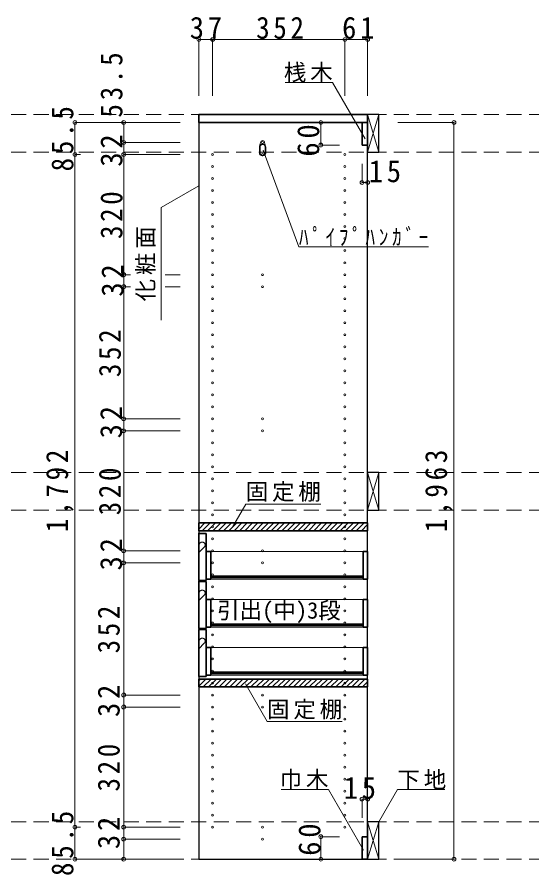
# Model space of a CAD drawing. Units: millimetres at full size, sheet at 1:20; some dimension numbers follow another scale. Extents: x -3922 to 3878, y -2932 to 2722.
# Drawn here: x -546 to 824, y -1727 to 533 of the extents above; entities that cross this region are included whole.
import ezdxf
from ezdxf.enums import TextEntityAlignment as Align

# ---------------------------------------------------------------- set-up
doc = ezdxf.new("R2010")
doc.units = ezdxf.units.MM
doc.header["$LTSCALE"] = 20
doc.header["$PDMODE"] = 32
doc.header["$PDSIZE"] = 10
doc.linetypes.add('DASHED1', pattern=[1.8, 1.2, -0.6])
doc.linetypes.add('DASHED2', pattern=[3, 2, -1])
for name, color, linetype, lineweight in [('0-2', 2, 'Continuous', 35), ('0-3_固定棚', 3, 'Continuous', 25), ('0-5_側板', 4, 'Continuous', 9), ('0-6_パイプハンガー', 4, 'Continuous', 9), ('0-7_桟木・巾木', 2, 'Continuous', 35), ('0-8_引き出し', 7, 'Continuous', 18), ('0-A_文字', 7, 'Continuous', 18), ('0-B_寸法', 7, 'Continuous', 9), ('0-C_ハッチ', 4, 'Continuous', 9)]:
    doc.layers.add(name, color=color, linetype=linetype, lineweight=lineweight)
doc.styles.add('ＭＳ ゴシック', font='')
doc.styles.get('ＭＳ ゴシック').set_extended_font_data('MS Gothic')

msp = doc.modelspace()

# ---------------------------------------------------------------- linework, layer by layer
at = {"layer": '0-2'}
for p, q in [((-61.67, 251.73), (-61.67, 272.73)), ((-61.67, 272.73), (388.33, 272.73)), ((388.33, 272.73), (388.33, 251.73)), ((388.33, 251.73), (-61.67, 251.73))]:
    msp.add_line(p, q, dxfattribs=at)
at = {"layer": '0-3_固定棚', "color": 2, "lineweight": 35}
for p, q in [((-61.67, -815.27), (388.33, -815.27)), ((-61.67, -815.27), (-61.67, -836.27)), ((388.33, -815.27), (388.33, -836.27)), ((-61.67, -836.27), (388.33, -836.27)), ((-61.67, -1231.27), (388.33, -1231.27)), ((-61.67, -1231.27), (-61.67, -1252.27)), ((388.33, -1231.27), (388.33, -1252.27)), ((-61.67, -1252.27), (388.33, -1252.27))]:
    msp.add_line(p, q, dxfattribs=at)
at = {"layer": '0-5_側板', "color": 3, "lineweight": 25}
for p, q in [((388.33, 251.73), (-61.67, 251.73)), ((-61.67, 251.73), (-61.67, -1711.27)), ((388.33, -1711.27), (388.33, 251.73)), ((-61.67, -1711.27), (388.33, -1711.27))]:
    msp.add_line(p, q, dxfattribs=at)
at = {"layer": '0-5_側板'}
for centre in [(108.33, 198.23), (-24.67, 166.23), (108.33, 166.23), (327.33, 166.23), (-24.67, 134.23), (327.33, 134.23), (-24.67, 102.23), (327.33, 102.23), (-24.67, 70.23), (327.33, 70.23), (-24.67, 38.23), (327.33, 38.23), (-24.67, 6.23), (327.33, 6.23), (-24.67, -25.77), (327.33, -25.77), (-24.67, -57.77), (327.33, -57.77), (-24.67, -89.77), (327.33, -89.77), (-24.67, -121.77), (327.33, -121.77), (-24.67, -153.77), (108.33, -153.77), (327.33, -153.77), (-24.67, -185.77), (108.33, -185.77), (327.33, -185.77), (-24.67, -217.77), (327.33, -217.77), (-24.67, -249.77), (327.33, -249.77), (-24.67, -281.77), (327.33, -281.77), (-24.67, -313.77), (327.33, -313.77), (-24.67, -345.77), (327.33, -345.77), (-24.67, -377.77), (327.33, -377.77), (-24.67, -409.77), (327.33, -409.77), (-24.67, -441.77), (327.33, -441.77), (-24.67, -473.77), (327.33, -473.77), (-24.67, -505.77), (327.33, -505.77), (-24.67, -537.77), (108.33, -537.77), (327.33, -537.77), (-24.67, -569.77), (108.33, -569.77), (327.33, -569.77), (-24.67, -601.77), (327.33, -601.77), (-24.67, -633.77), (327.33, -633.77), (-24.67, -665.77), (327.33, -665.77), (-24.67, -697.77), (327.33, -697.77), (-24.67, -729.77), (327.33, -729.77), (-24.67, -761.77), (327.33, -761.77), (-24.67, -793.77), (327.33, -793.77), (-24.67, -825.77), (327.33, -825.77), (-24.67, -857.77), (327.33, -857.77), (-24.67, -889.77), (108.33, -889.77), (327.33, -889.77), (-24.67, -921.77), (108.33, -921.77), (327.33, -921.77), (-24.67, -953.77), (327.33, -953.77), (-24.67, -985.77), (327.33, -985.77), (-24.67, -1017.77), (327.33, -1017.77), (-24.67, -1049.77), (327.33, -1049.77), (-24.67, -1081.77), (327.33, -1081.77), (-24.67, -1113.77), (327.33, -1113.77), (-24.67, -1145.77), (327.33, -1145.77), (-24.67, -1177.77), (327.33, -1177.77), (-24.67, -1209.77), (327.33, -1209.77), (-24.67, -1241.77), (327.33, -1241.77), (-24.67, -1273.77), (108.33, -1273.77), (327.33, -1273.77), (-24.67, -1305.77), (108.33, -1305.77), (327.33, -1305.77), (-24.67, -1337.77), (327.33, -1337.77), (-24.67, -1369.77), (327.33, -1369.77), (-24.67, -1401.77), (327.33, -1401.77), (-24.67, -1433.77), (327.33, -1433.77), (-24.67, -1465.77), (327.33, -1465.77), (-24.67, -1497.77), (327.33, -1497.77), (-24.67, -1529.77), (327.33, -1529.77), (-24.67, -1561.77), (327.33, -1561.77), (-24.67, -1593.77), (327.33, -1593.77), (-24.67, -1625.77), (108.33, -1625.77), (327.33, -1625.77), (108.33, -1657.77)]:
    msp.add_circle(centre, 2.5, dxfattribs=at)
at = {"layer": '0-6_パイプハンガー', "color": 2, "lineweight": 35}
for p, q in [((100.83, 186.23), (100.83, 171.23)), ((115.83, 186.23), (115.83, 171.23))]:
    msp.add_line(p, q, dxfattribs=at)
at = {"layer": '0-6_パイプハンガー', "color": 7, "lineweight": 18}
for centre, radius, start, end in [((108.33, 198.23), 5.5, 0, 180), ((146.94, 184.72), 46.13, 162.96035, 178.115), ((69.73, 184.72), 46.13, 1.885, 17.03965)]:
    msp.add_arc(centre, radius, start, end, dxfattribs=at)
at = {"layer": '0-6_パイプハンガー', "color": 2, "lineweight": 35}
for centre, start, end in [((108.33, 186.23), 0, 180), ((108.33, 171.23), 180, 0)]:
    msp.add_arc(centre, 7.5, start, end, dxfattribs=at)
at = {"layer": '0-7_桟木・巾木'}
for p, q in [((373.33, 191.73), (373.33, 251.73)), ((388.33, 251.73), (373.33, 251.73)), ((388.33, 251.73), (388.33, 191.73)), ((376.84, 191.73), (373.33, 191.73)), ((388.33, 191.73), (376.84, 191.73)), ((373.33, -1711.27), (373.33, -1651.27)), ((388.33, -1711.27), (373.33, -1711.27))]:
    msp.add_line(p, q, dxfattribs=at)
msp.add_lwpolyline([(373.33, -1651.27), (388.33, -1651.27), (388.33, -1711.27)], dxfattribs=at)
at = {"layer": '0-8_引き出し'}
for p, q in [((388.33, 272.73), (418.33, 172.73)), ((388.33, 172.73), (418.33, 272.73)), ((388.33, -681.27), (418.33, -781.27)), ((388.33, -781.27), (418.33, -681.27)), ((-29.67, -891.27), (376.18, -891.27)), ((-29.67, -965.27), (376.33, -965.27)), ((-29.67, -1019.27), (376.18, -1019.27)), ((-29.67, -1093.27), (376.33, -1093.27)), ((-29.67, -1147.27), (376.18, -1147.27)), ((-29.67, -1221.27), (376.33, -1221.27)), ((388.33, -1611.27), (418.33, -1711.27)), ((388.33, -1711.27), (418.33, -1611.27))]:
    msp.add_line(p, q, dxfattribs=at)
at = {"layer": '0-8_引き出し', "color": 2, "lineweight": 35}
for p, q in [((-41.67, -968.27), (-41.67, -843.27)), ((376.18, -891.27), (388.33, -891.27)), ((376.33, -891.27), (376.33, -965.27)), ((388.33, -891.27), (388.33, -965.27)), ((-61.67, -968.27), (-41.67, -968.27)), ((-41.67, -965.27), (-29.67, -965.27)), ((-41.67, -1096.27), (-41.67, -971.27)), ((-29.67, -957.27), (376.33, -957.27)), ((-29.67, -960.27), (376.33, -960.27)), ((376.33, -965.27), (388.33, -965.27)), ((376.18, -1019.27), (388.33, -1019.27)), ((376.33, -1019.27), (376.33, -1093.27)), ((388.33, -1019.27), (388.33, -1093.27)), ((-61.67, -1096.27), (-41.67, -1096.27)), ((-41.67, -1093.27), (-29.67, -1093.27)), ((-41.67, -1224.27), (-41.67, -1099.27)), ((-29.67, -1085.27), (376.33, -1085.27)), ((-29.67, -1088.27), (376.33, -1088.27)), ((376.33, -1093.27), (388.33, -1093.27)), ((376.18, -1147.27), (388.33, -1147.27)), ((376.33, -1147.27), (376.33, -1221.27)), ((388.33, -1147.27), (388.33, -1221.27)), ((-29.67, -1213.27), (376.33, -1213.27)), ((-29.67, -1216.27), (376.33, -1216.27)), ((-61.67, -1224.27), (-41.67, -1224.27)), ((-41.67, -1221.27), (-29.67, -1221.27)), ((376.33, -1221.27), (388.33, -1221.27))]:
    msp.add_line(p, q, dxfattribs=at)
at = {"layer": '0-8_引き出し', "linetype": 'DASHED1'}
for p, q in [((-57.97, -868.57), (-61.67, -872.27)), ((-46.97, -879.57), (-61.67, -894.27)), ((376.18, -891.27), (388.33, -891.27)), ((-57.97, -996.57), (-61.67, -1000.27)), ((-46.97, -1007.57), (-61.67, -1022.27)), ((376.18, -1019.27), (388.33, -1019.27)), ((-57.97, -1124.57), (-61.67, -1128.27)), ((-46.97, -1135.57), (-61.67, -1150.27)), ((376.18, -1147.27), (388.33, -1147.27))]:
    msp.add_line(p, q, dxfattribs=at)
at = {"layer": '0-8_引き出し', "color": 3, "lineweight": 25}
for points in [[(418.33, 172.73), (418.33, 272.73), (388.33, 272.73), (388.33, 172.73)], [(418.33, -781.27), (418.33, -681.27), (388.33, -681.27), (388.33, -781.27)], [(418.33, -1711.27), (418.33, -1611.27), (388.33, -1611.27), (388.33, -1711.27)]]:
    msp.add_lwpolyline(points, close=True, dxfattribs=at)
at = {"layer": '0-8_引き出し', "color": 2, "lineweight": 35}
for points in [[(-61.67, -968.27), (-61.67, -843.27), (-41.67, -843.27)], [(-29.67, -965.27), (-29.67, -891.27), (-41.67, -891.27)], [(-61.67, -1096.27), (-61.67, -971.27), (-41.67, -971.27)], [(-29.67, -1093.27), (-29.67, -1019.27), (-41.67, -1019.27)], [(-61.67, -1224.27), (-61.67, -1099.27), (-41.67, -1099.27)], [(-29.67, -1221.27), (-29.67, -1147.27), (-41.67, -1147.27)]]:
    msp.add_lwpolyline(points, dxfattribs=at)
at = {"layer": '0-8_引き出し', "linetype": 'DASHED1'}
for centre in [(-52.47, -874.07), (-52.47, -1002.07), (-52.47, -1130.07)]:
    msp.add_arc(centre, 7.8, 315, 135, dxfattribs=at)
at = {"layer": '0-A_文字'}
for p, q in [((109.78, 177.98), (205.34, -79.47)), ((-61.67, 82.66), (-161.67, 24.93)), ((-161.67, -275.07), (-161.67, 24.93)), ((205.34, -79.47), (550.18, -79.47)), ((28.32, -826.33), (63.33, -765.68)), ((263.33, -765.68), (63.33, -765.68)), ((283.56, -1525.68), (157.53, -1525.68)), ((376.93, -1687.41), (283.56, -1525.68))]:
    msp.add_line(p, q, dxfattribs=at)
for points in [[(381.66, 208.2), (294.99, 358.32), (168.96, 358.32)], [(320.44, -1344.02), (120.44, -1344.02), (62.54, -1243.74)], [(418.33, -1611.27), (467.75, -1525.68), (593.78, -1525.68)]]:
    msp.add_lwpolyline(points, dxfattribs=at)
at = {"layer": '0-B_寸法', "color": 4}
for p, q in [((-61.67, 472.73), (388.33, 472.73)), ((-61.67, 472.73), (-61.67, 322.73)), ((-24.67, 472.73), (-24.67, 322.73)), ((327.33, 472.73), (327.33, 322.73)), ((388.33, 472.73), (388.33, 322.73)), ((-391.67, 251.73), (-261.67, 251.73)), ((-391.67, 251.73), (-391.67, -1711.27)), ((-111.67, 251.73), (-261.67, 251.73)), ((-261.67, 251.73), (-261.67, 198.23)), ((263.33, 251.73), (313.33, 251.73)), ((263.33, 251.73), (263.33, 191.73)), ((618.33, 251.73), (468.33, 251.73)), ((618.33, 251.73), (618.33, -1711.27)), ((-111.67, 198.23), (-261.67, 198.23)), ((-261.67, 198.23), (-261.67, 166.23)), ((263.33, 191.73), (313.33, 191.73)), ((-391.67, 166.23), (-376.65, 166.23)), ((-111.67, 166.23), (-261.67, 166.23)), ((-261.67, 166.23), (-261.67, -153.77)), ((373.33, 91.73), (373.33, 141.73)), ((388.33, 91.73), (388.33, 141.73)), ((373.33, 91.73), (388.33, 91.73)), ((-243.17, -153.77), (-261.67, -153.77)), ((-261.67, -153.77), (-261.67, -185.77)), ((-111.67, -153.77), (-151.42, -153.77)), ((-243.17, -185.77), (-261.67, -185.77)), ((-261.67, -185.77), (-261.67, -537.77)), ((-111.67, -185.77), (-151.42, -185.77)), ((-111.67, -537.77), (-261.67, -537.77)), ((-261.67, -537.77), (-261.67, -569.77)), ((-111.67, -569.77), (-261.67, -569.77)), ((-261.67, -569.77), (-261.67, -889.77)), ((-111.67, -889.77), (-261.67, -889.77)), ((-261.67, -889.77), (-261.67, -921.77)), ((-261.67, -1273.77), (-261.67, -921.77)), ((-111.67, -921.77), (-261.67, -921.77)), ((-261.67, -1273.77), (-111.67, -1273.77)), ((-261.67, -1305.77), (-261.67, -1273.77)), ((-261.67, -1305.77), (-111.67, -1305.77)), ((-261.67, -1625.77), (-261.67, -1305.77)), ((373.33, -1551.27), (373.33, -1601.27)), ((373.33, -1551.27), (388.33, -1551.27)), ((388.33, -1551.27), (388.33, -1601.27)), ((-391.67, -1625.77), (-376.65, -1625.77)), ((-261.67, -1625.77), (-111.67, -1625.77)), ((-261.67, -1657.77), (-261.67, -1625.77)), ((-261.67, -1657.77), (-111.67, -1657.77)), ((-261.67, -1711.27), (-261.67, -1657.77)), ((263.33, -1651.27), (313.33, -1651.27)), ((263.33, -1651.27), (263.33, -1711.27)), ((-391.67, -1711.27), (-261.67, -1711.27)), ((-261.67, -1711.27), (-111.67, -1711.27)), ((263.33, -1711.27), (313.33, -1711.27)), ((618.33, -1711.27), (468.33, -1711.27))]:
    msp.add_line(p, q, dxfattribs=at)
at = {"layer": '0-B_寸法', "color": 4, "linetype": 'DASHED2'}
for p, q in [((1938.33, 272.73), (-2130.67, 272.73)), ((1938.33, 172.73), (-2130.67, 172.73)), ((1938.33, -681.27), (-2130.67, -681.27)), ((1938.33, -781.27), (-2130.67, -781.27)), ((1938.33, -1611.27), (-2130.67, -1611.27)), ((1938.33, -1711.27), (-2130.67, -1711.27))]:
    msp.add_line(p, q, dxfattribs=at)
at = {"layer": '0-B_寸法'}
for p in [(-61.67, 472.73), (-24.67, 472.73), (327.33, 472.73), (388.33, 472.73), (-391.67, 251.73), (-261.67, 251.73), (263.33, 251.73), (618.33, 251.73), (-261.67, 198.23), (263.33, 191.73), (-391.67, 166.23), (-261.67, 166.23), (373.33, 91.73), (388.33, 91.73), (-261.67, -153.77), (-261.67, -185.77), (-261.67, -537.77), (-261.67, -569.77), (-261.67, -889.77), (-261.67, -921.77), (-261.67, -1273.77), (-261.67, -1305.77), (373.33, -1551.27), (388.33, -1551.27), (-391.67, -1625.77), (-261.67, -1625.77), (263.33, -1651.27), (-261.67, -1657.77), (-391.67, -1711.27), (-261.67, -1711.27), (263.33, -1711.27), (618.33, -1711.27)]:
    msp.add_point(p, dxfattribs=at)
at = {"layer": '0-C_ハッチ'}
for p, q in [((-61.67, -831.44), (-45.49, -815.27)), ((-61.67, -817.3), (-59.63, -815.27)), ((-52.35, -836.27), (-31.35, -815.27)), ((-38.21, -836.27), (-17.21, -815.27)), ((-24.06, -836.27), (-3.06, -815.27)), ((-9.92, -836.27), (11.08, -815.27)), ((4.22, -836.27), (25.22, -815.27)), ((18.36, -836.27), (39.36, -815.27)), ((32.5, -836.27), (53.5, -815.27)), ((46.65, -836.27), (67.65, -815.27)), ((60.79, -836.27), (81.79, -815.27)), ((74.93, -836.27), (95.93, -815.27)), ((89.07, -836.27), (110.07, -815.27)), ((103.22, -836.27), (124.22, -815.27)), ((117.36, -836.27), (138.36, -815.27)), ((131.5, -836.27), (152.5, -815.27)), ((145.64, -836.27), (166.64, -815.27)), ((159.78, -836.27), (180.78, -815.27)), ((173.93, -836.27), (194.93, -815.27)), ((188.07, -836.27), (209.07, -815.27)), ((202.21, -836.27), (223.21, -815.27)), ((216.35, -836.27), (237.35, -815.27)), ((230.49, -836.27), (251.49, -815.27)), ((244.64, -836.27), (265.64, -815.27)), ((258.78, -836.27), (279.78, -815.27)), ((272.92, -836.27), (293.92, -815.27)), ((287.06, -836.27), (308.06, -815.27)), ((301.21, -836.27), (322.21, -815.27)), ((315.35, -836.27), (336.35, -815.27)), ((329.49, -836.27), (350.49, -815.27)), ((343.63, -836.27), (364.63, -815.27)), ((357.77, -836.27), (378.77, -815.27)), ((371.92, -836.27), (388.33, -819.85)), ((386.06, -836.27), (388.33, -833.99)), ((-61.67, -1249.79), (-43.14, -1231.27)), ((-61.67, -1235.65), (-57.28, -1231.27)), ((-50, -1252.27), (-29, -1231.27)), ((-35.86, -1252.27), (-14.86, -1231.27)), ((-21.71, -1252.27), (-0.71, -1231.27)), ((-7.57, -1252.27), (13.43, -1231.27)), ((6.57, -1252.27), (27.57, -1231.27)), ((20.71, -1252.27), (41.71, -1231.27)), ((34.86, -1252.27), (55.86, -1231.27)), ((49, -1252.27), (70, -1231.27)), ((63.14, -1252.27), (84.14, -1231.27)), ((77.28, -1252.27), (98.28, -1231.27)), ((91.42, -1252.27), (112.42, -1231.27)), ((105.57, -1252.27), (126.57, -1231.27)), ((119.71, -1252.27), (140.71, -1231.27)), ((133.85, -1252.27), (154.85, -1231.27)), ((147.99, -1252.27), (168.99, -1231.27)), ((162.13, -1252.27), (183.13, -1231.27)), ((176.28, -1252.27), (197.28, -1231.27)), ((190.42, -1252.27), (211.42, -1231.27)), ((204.56, -1252.27), (225.56, -1231.27)), ((218.7, -1252.27), (239.7, -1231.27)), ((232.85, -1252.27), (253.85, -1231.27)), ((246.99, -1252.27), (267.99, -1231.27)), ((261.13, -1252.27), (282.13, -1231.27)), ((275.27, -1252.27), (296.27, -1231.27)), ((289.41, -1252.27), (310.41, -1231.27)), ((303.56, -1252.27), (324.56, -1231.27)), ((317.7, -1252.27), (338.7, -1231.27)), ((331.84, -1252.27), (352.84, -1231.27)), ((345.98, -1252.27), (366.98, -1231.27)), ((360.12, -1252.27), (381.12, -1231.27)), ((374.27, -1252.27), (388.33, -1238.2))]:
    msp.add_line(p, q, dxfattribs=at)

# ---------------------------------------------------------------- texts
at = {"layer": '0-A_文字', "style": 'ＭＳ ゴシック'}
msp.add_text('引出(中)3段', height=43.99, dxfattribs=at).set_placement((-12.93, -1083.51), align=Align.BOTTOM_LEFT)
at = {"layer": '0-A_文字', "char_height": 43.99, "attachment_point": 7, "style": 'ＭＳ ゴシック'}
for s, insert in [('\\T1.17;桟木', (164.99, 358.32)), ('\\T1.39;\\W0.85;ﾊﾟｲﾌﾟﾊﾝｶﾞｰ', (205.34, -77.42)), ('\\T1.17;固定棚', (63.33, -759.04)), ('\\T1.17;固定棚', (120.14, -1338.81)), ('\\T1.17;巾木', (153.56, -1525.68)), ('\\T1.17;下地', (467.75, -1525.68))]:
    msp.add_mtext(s, dxfattribs=dict(at, insert=insert))
at = {"layer": '0-A_文字', "insert": (-176.67, -225.07), "char_height": 43.99, "attachment_point": 7, "rotation": 90, "style": 'ＭＳ ゴシック'}
msp.add_mtext('\\T1.17;化粧面', dxfattribs=at)
at = {"layer": '0-B_寸法', "char_height": 58.65, "attachment_point": 7, "style": 'ＭＳ ゴシック'}
for s, insert in [('\\T1.27;\\W0.95;37', (-85.67, 473.94)), ('\\T1.27;\\W0.9;352', (91.33, 473.94)), ('\\T1.27;\\W0.95;61', (320.33, 473.94)), ('\\T1.27;\\W0.95;15', (391.23, 91.73)), ('\\T1.27;\\W0.95;15', (324.49, -1551.27))]:
    msp.add_mtext(s, dxfattribs=dict(at, insert=insert))
at = {"layer": '0-B_寸法', "char_height": 58.65, "attachment_point": 7, "rotation": 90, "style": 'ＭＳ ゴシック'}
for s, insert in [('\\T1.28;\\W0.9;53.5', (-264.28, 264.81)), ('\\T1.28;\\W0.9;85.5', (-394.99, 121.48)), ('\\T1.27;\\W0.95;60', (260.13, 160.86)), ('\\T1.27;\\W0.95;32', (-264.28, 134.1)), ('\\T1.27;\\W0.9;320', (-264.28, -58.77)), ('\\T1.27;\\W0.95;32', (-261.67, -212.27)), ('\\T1.27;\\W0.9;352', (-268.58, -426.77)), ('\\T1.27;\\W0.95;32', (-265.18, -589.89)), ('\\T1.28;\\W0.9;1,792', (-394.99, -839.77)), ('\\T1.28;\\W0.9;1,963', (615.01, -839.77)), ('\\T1.27;\\W0.9;320', (-268.58, -794.77)), ('\\T1.27;\\W0.95;32', (-265.18, -941.89)), ('\\T1.27;\\W0.9;352', (-271.67, -1162.77)), ('\\T1.27;\\W0.95;32', (-271.67, -1332.27)), ('\\T1.27;\\W0.9;320', (-271.67, -1530.77)), ('\\T1.28;\\W0.9;85.5', (-394.99, -1756.02)), ('\\T1.27;\\W0.95;32', (-271.67, -1684.27)), ('\\T1.27;\\W0.95;60', (263.33, -1702.05))]:
    msp.add_mtext(s, dxfattribs=dict(at, insert=insert))

doc.saveas('drawing.dxf')
